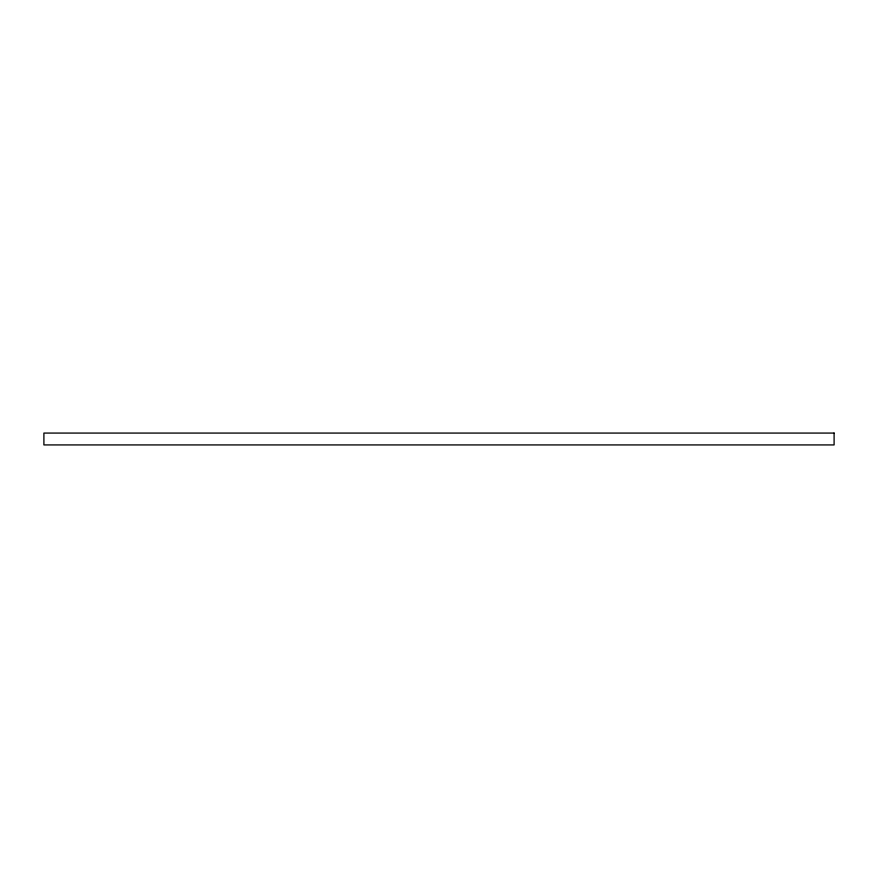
<?xml version="1.0" encoding="UTF-8"?>
<svg xmlns="http://www.w3.org/2000/svg" width="878" height="878" viewBox="0 0 878 878"><rect width="100%" height="100%" fill="white"/><g stroke="black" fill="none" stroke-linecap="round" stroke-linejoin="round"><path stroke-width="1.32" d="M834.1 433.073L43.9 433.073L43.9 444.926L834.1 444.926L834.1 433.073"/></g></svg>
